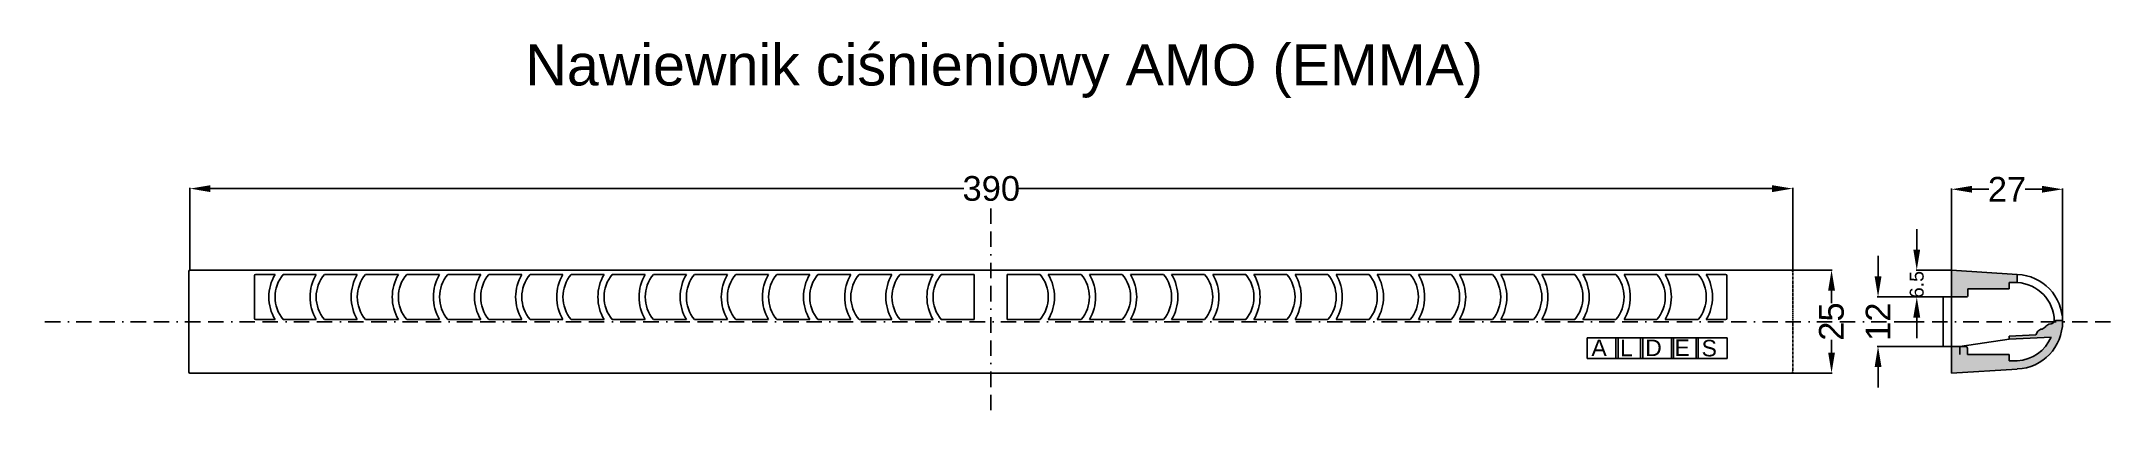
# Model space of a CAD drawing. Extents: x -462 to 41, y -8 to 83.
import ezdxf

# ---------------------------------------------------------------- set-up
doc = ezdxf.new("R2010")
doc.units = 0
doc.header["$MEASUREMENT"] = 0
doc.linetypes.add('BORDER2', pattern=[0.875, 0.25, -0.125, 0.25, -0.125, 0, -0.125])
doc.layers.get('0').update_dxf_attribs({"linetype": 'CONTINUOUS'})
doc.layers.get('DEFPOINTS').update_dxf_attribs({"linetype": 'CONTINUOUS'})
doc.layers.add('NowaWarstwa1', color=7, linetype='CONTINUOUS')
doc.styles.add('ALDES', font='swissek.ttf')
doc.styles.add('NowyStyl1', font='ARIAL.TTF')
doc.dimstyles.new('PRYWATNY', dxfattribs={"dimtxt": 0.18, "dimasz": 0.18, "dimexe": 0.18, "dimexo": 0.0625, "dimgap": 0.09, "dimtad": 0, "dimtih": 1, "dimtoh": 1, "dimdec": 4, "dimzin": 0, "dimdsep": 46, "dimtxsty": 'Standard', "dimcen": 0.09, "dimadec": 65535, "dimazin": 0, "dimtfac": 1, "dimtdec": 4, "dimtofl": 0, "dimtmove": 0, "dimatfit": 3, "dimfxl": 0, "dimtolj": 1, "dimtzin": 0, "dimarcsym": 0})

# ---------------------------------------------------------------- blocks, each defined once
blk = doc.blocks.new('*D')
at = {"color": 0, "linetype": 'ByBlock'}
for p, q in [((-425.76, 27.67), (-425.76, 47.63)), ((-420.76, 47.45), (-237.62, 47.45)), ((-41.06, 47.45), (-224.21, 47.45)), ((-36.06, 27.67), (-36.06, 47.63)), ((2.56, 27.67), (2.56, 47.47)), ((7.56, 47.29), (11.62, 47.29)), ((24.56, 47.29), (20.49, 47.29)), ((29.56, 15.17), (29.56, 47.47)), ((-15.3, 26.11), (-15.3, 31.11)), ((-36, 27.67), (-26.43, 27.67)), ((-26.61, 22.67), (-26.61, 19.6)), ((0.5, 21.11), (-15.48, 21.11)), ((-26.61, 7.61), (-26.61, 10.68)), ((0.5, 9.11), (-15.48, 9.11)), ((-36.3, 2.61), (-26.43, 2.61)), ((-15.3, 4.11), (-15.3, -0.89))]:
    blk.add_line(p, q, dxfattribs=at)
for points in [[(-425.76, 47.45), (-420.76, 46.61), (-420.76, 48.28)], [(-36.06, 47.45), (-41.06, 46.61), (-41.06, 48.28)], [(2.56, 47.29), (7.56, 46.46), (7.56, 48.13)], [(29.56, 47.29), (24.56, 46.46), (24.56, 48.13)], [(-26.61, 27.67), (-27.44, 22.67), (-25.78, 22.67)], [(-15.3, 21.11), (-16.13, 26.11), (-14.47, 26.11)], [(-26.61, 2.61), (-27.44, 7.61), (-25.78, 7.61)], [(-15.3, 9.11), (-16.13, 4.11), (-14.47, 4.11)]]:
    blk.add_solid(points, dxfattribs=at)
at = {"layer": 'DEFPOINTS', "color": 0, "linetype": 'ByBlock'}
for p in [(-425.76, 27.61), (-36.06, 27.67), (-36.06, 27.61), (2.56, 27.61), (0.56, 21.11), (29.56, 15.11), (0.56, 9.11), (-36.36, 2.61)]:
    blk.add_point(p, dxfattribs=at)
at = {"color": 0, "linetype": 'ByBlock', "char_height": 6, "attachment_point": 5, "style": 'NowyStyl1'}
for s, insert in [('\\A1;390', (-230.91, 47.45)), ('\\A1;27', (16.06, 47.29))]:
    blk.add_mtext(s, dxfattribs=dict(at, insert=insert))
at = {"color": 0, "linetype": 'ByBlock', "char_height": 6, "attachment_point": 5, "rotation": 90, "style": 'NowyStyl1'}
for s, insert in [('\\A1;25', (-26.61, 15.14)), ('\\A1;12', (-15.3, 15.11))]:
    blk.add_mtext(s, dxfattribs=dict(at, insert=insert))

msp = doc.modelspace()

# ---------------------------------------------------------------- hatches: boundary and pattern name
for points in [[(2.56, 21.11), (4.56, 21.11), (6.06, 21.11, 0.414214), (6.56, 21.61), (6.56, 23.11), (16.56, 23.11), (16.56, 24.61), (18.56, 24.61), (18.56, 26.61), (2.56, 27.61)], [(2.56, 2.61), (18.56, 3.61, 0.401257), (29.56, 15.11, 0.006593), (29.55, 15.41), (27.9, 15.41, 0.1904), (27.56, 15.28, 0.05546), (27.48, 15.19), (27.21, 14.79, -0.234387), (26.82, 14.57), (26.19, 14.54), (25.47, 14.06), (25.33, 13.79), (24.61, 13.31), (24.28, 13.3), (23.54, 12.83), (23.04, 11.93), (16.56, 11.59), (16.56, 10.84), (26.8, 11.38, -0.286043), (18.56, 5.61), (16.56, 5.61), (16.56, 7.11), (6.44, 7.11), (6.44, 8.61, 0.414214), (5.94, 9.11), (4.56, 9.11), (2.56, 9.11)]]:
    msp.add_hatch(color=256).paths.add_polyline_path(points)

# ---------------------------------------------------------------- linework, layer by layer
at = {"linetype": 'BORDER2', "ltscale": 15}
for p, q in [((-231.06, 42.64), (-231.06, -7.96)), ((-7.61, 15.11), (-461.88, 15.11)), ((41.24, 15.11), (-7.61, 15.11))]:
    msp.add_line(p, q, dxfattribs=at)
for p, q in [((-5.89, 32.61), (-5.89, 37.61)), ((-426.06, 27.31), (-426.06, 2.91)), ((-36.36, 27.61), (-425.76, 27.61)), ((-235.06, 27.61), (-410.06, 27.61)), ((-410.06, 26.31), (-410.06, 15.91)), ((-409.76, 26.61), (-405.06, 26.61)), ((-403.06, 26.61), (-395.06, 26.61)), ((-393.06, 26.61), (-385.06, 26.61)), ((-383.06, 26.61), (-375.06, 26.61)), ((-373.06, 26.61), (-365.06, 26.61)), ((-363.06, 26.61), (-355.06, 26.61)), ((-353.06, 26.61), (-345.06, 26.61)), ((-343.06, 26.61), (-335.06, 26.61)), ((-333.06, 26.61), (-325.06, 26.61)), ((-323.06, 26.61), (-315.06, 26.61)), ((-313.06, 26.61), (-305.06, 26.61)), ((-303.06, 26.61), (-295.06, 26.61)), ((-293.06, 26.61), (-285.06, 26.61)), ((-283.06, 26.61), (-275.06, 26.61)), ((-273.06, 26.61), (-265.06, 26.61)), ((-263.06, 26.61), (-255.06, 26.61)), ((-253.06, 26.61), (-245.06, 26.61)), ((-243.06, 26.61), (-235.06, 26.61)), ((-235.06, 26.61), (-235.06, 15.61)), ((-36.06, 27.61), (-227.9, 27.61)), ((-227.06, 27.61), (-52.06, 27.61)), ((-227.06, 26.61), (-227.06, 15.61)), ((-227.06, 26.61), (-219.06, 26.61)), ((-217.06, 26.61), (-209.06, 26.61)), ((-207.06, 26.61), (-199.06, 26.61)), ((-197.06, 26.61), (-189.06, 26.61)), ((-187.06, 26.61), (-179.06, 26.61)), ((-177.06, 26.61), (-169.06, 26.61)), ((-167.06, 26.61), (-159.06, 26.61)), ((-157.06, 26.61), (-149.06, 26.61)), ((-147.06, 26.61), (-139.06, 26.61)), ((-137.06, 26.61), (-129.06, 26.61)), ((-127.06, 26.61), (-119.06, 26.61)), ((-117.06, 26.61), (-109.06, 26.61)), ((-107.06, 26.61), (-99.06, 26.61)), ((-97.06, 26.61), (-89.06, 26.61)), ((-87.06, 26.61), (-79.06, 26.61)), ((-77.06, 26.61), (-69.06, 26.61)), ((-67.06, 26.61), (-59.06, 26.61)), ((-57.06, 26.61), (-52.36, 26.61)), ((-52.06, 26.31), (-52.06, 15.91)), ((2.5, 27.61), (-6.07, 27.61)), ((2.56, 2.61), (2.56, 27.61)), ((18.56, 26.61), (2.56, 27.61)), ((18.56, 26.61), (18.56, 24.61)), ((0.5, 21.11), (-6.07, 21.11)), ((2.56, 21.11), (0.56, 21.11)), ((0.56, 21.11), (0.56, 9.11)), ((2.56, 9.11), (2.56, 21.11)), ((2.56, 15.11), (2.56, 21.11)), ((2.56, 21.11), (4.56, 21.11)), ((4.56, 21.11), (2.56, 21.11)), ((4.56, 21.11), (6.06, 21.11)), ((6.56, 21.61), (6.56, 23.11)), ((6.56, 23.11), (16.56, 23.11)), ((18.56, 24.61), (16.56, 24.61)), ((16.56, 24.61), (16.56, 23.11)), ((-409.76, 15.61), (-405.06, 15.61)), ((-403.06, 15.61), (-395.06, 15.61)), ((-393.06, 15.61), (-385.06, 15.61)), ((-383.06, 15.61), (-375.06, 15.61)), ((-373.06, 15.61), (-365.06, 15.61)), ((-363.06, 15.61), (-355.06, 15.61)), ((-353.06, 15.61), (-345.06, 15.61)), ((-343.06, 15.61), (-335.06, 15.61)), ((-333.06, 15.61), (-325.06, 15.61)), ((-323.06, 15.61), (-315.06, 15.61)), ((-313.06, 15.61), (-305.06, 15.61)), ((-303.06, 15.61), (-295.06, 15.61)), ((-293.06, 15.61), (-285.06, 15.61)), ((-283.06, 15.61), (-275.06, 15.61)), ((-273.06, 15.61), (-265.06, 15.61)), ((-263.06, 15.61), (-255.06, 15.61)), ((-253.06, 15.61), (-245.06, 15.61)), ((-243.06, 15.61), (-235.06, 15.61)), ((-227.06, 15.61), (-219.06, 15.61)), ((-217.06, 15.61), (-209.06, 15.61)), ((-207.06, 15.61), (-199.06, 15.61)), ((-197.06, 15.61), (-189.06, 15.61)), ((-187.06, 15.61), (-179.06, 15.61)), ((-177.06, 15.61), (-169.06, 15.61)), ((-167.06, 15.61), (-159.06, 15.61)), ((-157.06, 15.61), (-149.06, 15.61)), ((-147.06, 15.61), (-139.06, 15.61)), ((-137.06, 15.61), (-129.06, 15.61)), ((-127.06, 15.61), (-119.06, 15.61)), ((-117.06, 15.61), (-109.06, 15.61)), ((-107.06, 15.61), (-99.06, 15.61)), ((-97.06, 15.61), (-89.06, 15.61)), ((-87.06, 15.61), (-79.06, 15.61)), ((-77.06, 15.61), (-69.06, 15.61)), ((-67.06, 15.61), (-59.06, 15.61)), ((-57.06, 15.61), (-52.36, 15.61)), ((-5.89, 16.11), (-5.89, 11.11)), ((27.21, 14.79), (27.48, 15.19)), ((29.65, 15.41), (27.9, 15.41)), ((29.56, 15.11), (29.56, 14.11)), ((29.56, 15.11), (29.56, 14.61)), ((-86.03, 11.2), (-79.03, 11.2)), ((-86.03, 11.2), (-86.03, 6.2)), ((-79.03, 11.2), (-79.03, 6.2)), ((-79.03, 11.2), (-78.53, 11.2)), ((-78.53, 11.2), (-78.53, 6.2)), ((-78.53, 11.2), (-73.03, 11.2)), ((-73.03, 11.2), (-73.03, 6.2)), ((-73.03, 11.2), (-72.53, 11.2)), ((-72.53, 11.2), (-72.53, 6.2)), ((-72.53, 11.2), (-65.53, 11.2)), ((-65.53, 11.2), (-65.53, 6.2)), ((-65.53, 11.2), (-65.03, 11.2)), ((-65.03, 11.2), (-65.03, 6.2)), ((-65.03, 11.2), (-59.53, 11.2)), ((-59.53, 11.2), (-59.53, 6.2)), ((-59.53, 11.2), (-59.03, 11.2)), ((-59.03, 11.2), (-59.03, 6.2)), ((-59.03, 11.2), (-52.03, 11.2)), ((-54.03, 11.2), (-54.03, 11.2)), ((-52.03, 11.2), (-52.03, 6.2)), ((16.56, 10.84), (4.56, 9.11)), ((23.04, 11.93), (16.56, 11.59)), ((16.56, 11.59), (16.56, 10.84)), ((26.8, 11.38), (16.56, 10.84)), ((23.04, 11.93), (23.54, 12.83)), ((24.28, 13.3), (23.54, 12.83)), ((24.61, 13.31), (24.28, 13.3)), ((24.61, 13.31), (25.33, 13.79)), ((25.33, 13.79), (25.47, 14.06)), ((26.19, 14.54), (25.47, 14.06)), ((26.82, 14.57), (26.19, 14.54)), ((-86.03, 6.2), (-52.03, 6.2)), ((0.56, 9.11), (5.94, 9.11)), ((2.56, 2.61), (2.56, 9.11)), ((4.56, 9.11), (4.56, 7.11)), ((6.44, 8.61), (6.44, 7.11)), ((6.44, 7.11), (16.56, 7.11)), ((16.56, 7.11), (16.56, 5.61)), ((18.56, 5.61), (16.56, 5.61)), ((-36.36, 2.61), (-425.76, 2.61)), ((18.56, 3.61), (2.56, 2.61))]:
    msp.add_line(p, q)
at = {"linetype": 'BORDER2'}
for p, q in [((-231.06, 27.61), (-227.06, 27.61)), ((-36.06, 27.31), (-36.06, 2.91))]:
    msp.add_line(p, q, dxfattribs=at)
for centre, radius, start, end in [((-425.76, 27.31), 0.3, 90, 180), ((-409.76, 26.31), 0.3, 90, 180), ((-395.73, 21.11), 10.83, 149.4898, 210.5102), ((-396.5, 21.11), 8.56, 140.0338, 219.9662), ((-385.73, 21.11), 10.83, 149.4898, 210.5102), ((-386.5, 21.11), 8.56, 140.0338, 219.9662), ((-375.73, 21.11), 10.83, 149.4898, 210.5102), ((-376.5, 21.11), 8.56, 140.0338, 219.9662), ((-365.73, 21.11), 10.83, 149.4898, 210.5102), ((-366.5, 21.11), 8.56, 140.0338, 219.9662), ((-355.73, 21.11), 10.83, 149.4898, 210.5102), ((-356.5, 21.11), 8.56, 140.0338, 219.9662), ((-345.73, 21.11), 10.83, 149.4898, 210.5102), ((-346.5, 21.11), 8.56, 140.0338, 219.9662), ((-335.73, 21.11), 10.83, 149.4898, 210.5102), ((-336.5, 21.11), 8.56, 140.0338, 219.9662), ((-325.73, 21.11), 10.83, 149.4898, 210.5102), ((-326.5, 21.11), 8.56, 140.0338, 219.9662), ((-315.73, 21.11), 10.83, 149.4898, 210.5102), ((-316.5, 21.11), 8.56, 140.0338, 219.9662), ((-305.73, 21.11), 10.83, 149.4898, 210.5102), ((-306.5, 21.11), 8.56, 140.0338, 219.9662), ((-295.73, 21.11), 10.83, 149.4898, 210.5102), ((-296.5, 21.11), 8.56, 140.0338, 219.9662), ((-285.73, 21.11), 10.83, 149.4898, 210.5102), ((-286.5, 21.11), 8.56, 140.0338, 219.9662), ((-275.73, 21.11), 10.83, 149.4898, 210.5102), ((-276.5, 21.11), 8.56, 140.0338, 219.9662), ((-265.73, 21.11), 10.83, 149.4898, 210.5102), ((-266.5, 21.11), 8.56, 140.0338, 219.9662), ((-255.73, 21.11), 10.83, 149.4898, 210.5102), ((-256.5, 21.11), 8.56, 140.0338, 219.9662), ((-245.73, 21.11), 10.83, 149.4898, 210.5102), ((-246.5, 21.11), 8.56, 140.0338, 219.9662), ((-235.73, 21.11), 10.83, 149.4898, 210.5102), ((-236.5, 21.11), 8.56, 140.0338, 219.9662), ((-225.62, 21.11), 8.56, 320.0338, 39.9662), ((-226.39, 21.11), 10.83, 329.4898, 30.5102), ((-215.62, 21.11), 8.56, 320.0338, 39.9662), ((-216.39, 21.11), 10.83, 329.4898, 30.5102), ((-205.62, 21.11), 8.56, 320.0338, 39.9662), ((-206.39, 21.11), 10.83, 329.4898, 30.5102), ((-195.62, 21.11), 8.56, 320.0338, 39.9662), ((-196.39, 21.11), 10.83, 329.4898, 30.5102), ((-185.62, 21.11), 8.56, 320.0338, 39.9662), ((-186.39, 21.11), 10.83, 329.4898, 30.5102), ((-175.62, 21.11), 8.56, 320.0338, 39.9662), ((-176.39, 21.11), 10.83, 329.4898, 30.5102), ((-165.62, 21.11), 8.56, 320.0338, 39.9662), ((-166.39, 21.11), 10.83, 329.4898, 30.5102), ((-155.62, 21.11), 8.56, 320.0338, 39.9662), ((-156.39, 21.11), 10.83, 329.4898, 30.5102), ((-145.62, 21.11), 8.56, 320.0338, 39.9662), ((-146.39, 21.11), 10.83, 329.4898, 30.5102), ((-135.62, 21.11), 8.56, 320.0338, 39.9662), ((-136.39, 21.11), 10.83, 329.4898, 30.5102), ((-125.62, 21.11), 8.56, 320.0338, 39.9662), ((-126.39, 21.11), 10.83, 329.4898, 30.5102), ((-115.62, 21.11), 8.56, 320.0338, 39.9662), ((-116.39, 21.11), 10.83, 329.4898, 30.5102), ((-105.62, 21.11), 8.56, 320.0338, 39.9662), ((-106.39, 21.11), 10.83, 329.4898, 30.5102), ((-95.62, 21.11), 8.56, 320.0338, 39.9662), ((-96.39, 21.11), 10.83, 329.4898, 30.5102), ((-85.62, 21.11), 8.56, 320.0338, 39.9662), ((-86.39, 21.11), 10.83, 329.4898, 30.5102), ((-75.62, 21.11), 8.56, 320.0338, 39.9662), ((-76.39, 21.11), 10.83, 329.4898, 30.5102), ((-65.62, 21.11), 8.56, 320.0338, 39.9662), ((-66.39, 21.11), 10.83, 329.4898, 30.5102), ((-52.36, 26.31), 0.3, 0, 90), ((-36.36, 27.31), 0.3, 0, 90), ((18.05, 15.11), 11.51, 272.5461, 87.4539), ((6.06, 21.61), 0.5, 270, 360), ((18.04, 15.11), 9.51, 1.0149, 86.9037), ((-409.76, 15.91), 0.3, 180, 270), ((-52.36, 15.91), 0.3, 270, 360), ((27.9, 14.91), 0.5, 90, 145.8179), ((18.04, 15.11), 9.51, 273.0963, 336.9475), ((26.8, 15.07), 0.5, 273.0529, 325.8179), ((5.94, 8.61), 0.5, 0, 90), ((-425.76, 2.91), 0.3, 180, 270), ((-36.36, 2.91), 0.3, 270, 360)]:
    msp.add_arc(centre, radius, start, end)
for points in [[(-5.89, 27.61), (-6.73, 32.61), (-5.06, 32.61)], [(-5.89, 21.11), (-6.73, 16.11), (-5.06, 16.11)]]:
    msp.add_solid(points)
at = {"layer": 'DEFPOINTS'}
for p in [(2.56, 27.61), (0.56, 21.11)]:
    msp.add_point(p, dxfattribs=at)
at = {"layer": 'NowaWarstwa1'}
msp.add_line((2.56, 27.67), (2.56, 21.11), dxfattribs=at)

# ---------------------------------------------------------------- texts
at = {"style": 'NowyStyl1'}
msp.add_text('Nawiewnik ciśnieniowy AMO (EMMA)', height=10, dxfattribs=at).set_placement((-344.2, 72.52))
at = {"color": 254, "style": 'ALDES'}
for s, p in [('A', (-84.99, 6.76)), ('L', (-78.05, 6.72)), ('E', (-64.8, 6.79)), ('S', (-58.21, 6.68))]:
    msp.add_text(s, height=4, dxfattribs=at).set_placement(p)
at = {"insert": (-5.89, 24.13), "char_height": 3.4, "attachment_point": 5, "rotation": 90, "style": 'NowyStyl1'}
msp.add_mtext('\\A1;6.5', dxfattribs=at)
at = {"layer": 'NowaWarstwa1', "color": 254, "style": 'ALDES'}
msp.add_text('D', height=4, dxfattribs=at).set_placement((-71.92, 6.76))

# ---------------------------------------------------------------- dimensions: what is measured, and where the dimension line sits
for base, p1, p2, middle in [((-36.06, 47.45), (-425.76, 27.61), (-36.06, 27.61), (-230.91, 47.45)), ((29.56, 47.29), (2.56, 27.61), (29.56, 15.11), (16.06, 47.29))]:
    dim = msp.add_linear_dim(base=base, p1=p1, p2=p2, dimstyle='PRYWATNY', override={"dimtxt": 6, "dimasz": 5, "dimtih": 0, "dimdec": 0, "dimtxsty": 'NowyStyl1', "dimtix": 1, "dimatfit": 1})
    dim.commit()
    dim.dimension.update_dxf_attribs({"geometry": '*D', "text_midpoint": middle})
dim = msp.add_linear_dim(base=(-26.61, 2.61), p1=(-36.06, 27.67), p2=(-36.36, 2.61), angle=90, dimstyle='PRYWATNY', override={"dimtxt": 6, "dimasz": 5, "dimtih": 0, "dimdec": 0, "dimtxsty": 'NowyStyl1', "dimtix": 1, "dimatfit": 1})
dim.commit()
dim.dimension.update_dxf_attribs({"geometry": '*D', "text_midpoint": (-26.61, 15.14), "text_rotation": 90})
at = {"layer": 'NowaWarstwa1'}
dim = msp.add_linear_dim(base=(-15.3, 9.11), p1=(0.56, 21.11), p2=(0.56, 9.11), angle=90, dimstyle='PRYWATNY', override={"dimtxt": 6, "dimasz": 5, "dimtih": 0, "dimdec": 0, "dimtxsty": 'NowyStyl1', "dimtix": 1, "dimatfit": 1}, dxfattribs=at)
dim.commit()
dim.dimension.update_dxf_attribs({"geometry": '*D', "text_midpoint": (-15.3, 15.11), "dimtype": 160, "text_rotation": 90})

doc.saveas('drawing.dxf')
